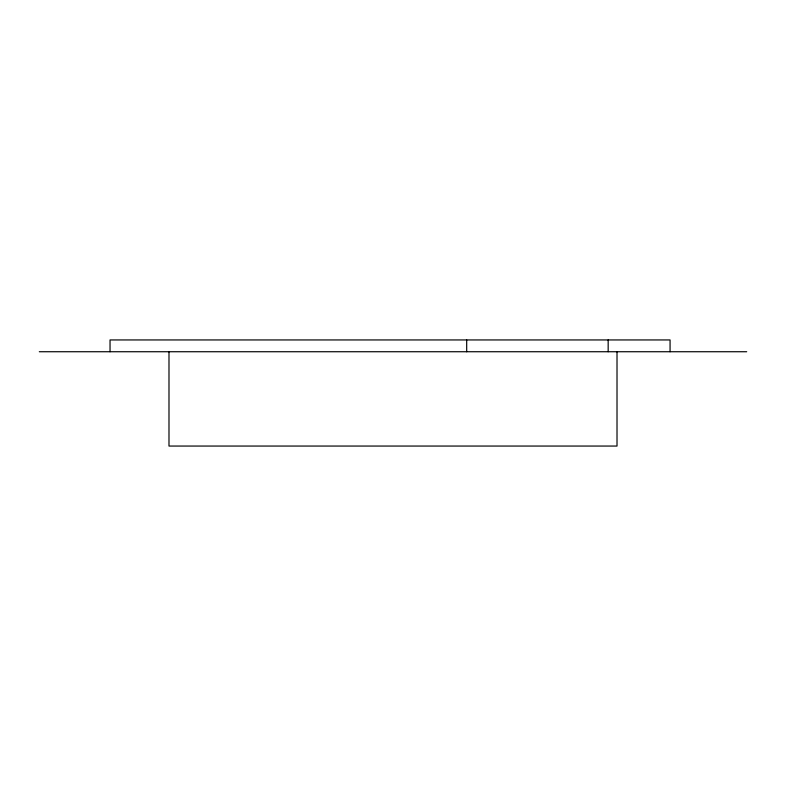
<?xml version="1.0" encoding="UTF-8"?>
<svg xmlns="http://www.w3.org/2000/svg" width="786" height="786" viewBox="0 0 786 786"><rect width="100%" height="100%" fill="white"/><g stroke="black" fill="none" stroke-linecap="round" stroke-linejoin="round"><path stroke-width="1.18" d="M39.3 351.735L746.7 351.735M670.065 351.735L670.065 339.945L110.04 339.945L110.04 351.735M617.01 351.735L617.01 446.055L168.99 446.055L168.99 351.735M608.168 339.945L608.168 351.735M466.688 339.945L466.688 351.735"/></g></svg>
